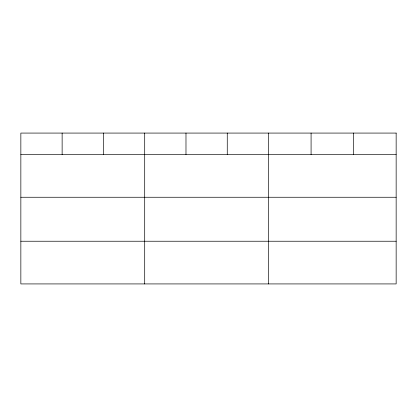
<?xml version="1.0" encoding="UTF-8"?>
<svg xmlns="http://www.w3.org/2000/svg" width="417" height="417" viewBox="0 0 417 417"><rect width="100%" height="100%" fill="white"/><g stroke="black" fill="none" stroke-linecap="round" stroke-linejoin="round"><path stroke-width="0.63" d="M20.85 154.571L396.15 154.571M20.85 197.257L396.15 197.257M20.85 241.234L396.15 241.234M353.616 133.075L353.616 154.571M311.082 133.075L311.082 154.571M268.548 133.075L268.548 283.925M227.265 133.075L227.265 154.571M185.982 133.075L185.982 154.571M144.699 133.075L144.699 283.925M103.416 133.075L103.416 154.571M62.133 133.075L62.133 154.571M396.15 133.075L20.85 133.075L20.85 283.925L396.15 283.925L396.15 133.075"/></g></svg>
